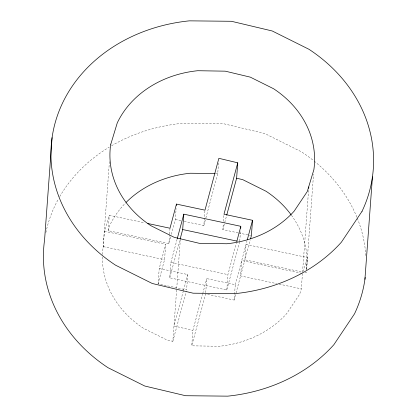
<?xml version="1.0" encoding="UTF-8"?>
<svg xmlns="http://www.w3.org/2000/svg" width="417" height="417" viewBox="0 0 417 417"><rect width="100%" height="100%" fill="white"/><g stroke="black" fill="none" stroke-linecap="round" stroke-linejoin="round"><path stroke-width="0.31" stroke-dasharray="2.08 1.56" d="M102.462 254.459A102.42 87.044 4.2 0 1 103.119 247.349L109.457 161.045M103.119 247.349L104.438 231.263L109.285 215.281L144.699 222.834M170.689 236.799L168.869 243.606L108.154 230.658L109.285 215.281M159.221 268.465L187.739 274.548L186.613 289.924L158.095 283.841L159.221 268.465L165.685 244.32L104.438 231.263M158.095 283.841L164.559 259.702L165.685 244.32M168.869 243.606L169.526 234.635M169.573 233.994L169.995 228.229M239.718 241.704L226.791 289.987L169.755 277.821L170.881 262.444L177.095 239.243M171.351 234.323L175.333 219.467L176.13 208.573M102.394 257.075A102.42 87.044 4.2 0 0 143.396 328.247L166.691 339.855L172.847 341.325L176.678 289.153M176.725 288.507L180.379 238.8M302.45 273.489L301.324 288.866L299.745 294.074L286.661 313.636A102.42 87.044 4.2 0 1 219.29 346.282L191.737 345.829L192.868 330.452L202.568 294.22M184.205 221.359L203.85 225.545L204.976 210.168M205.717 292.698L206.754 278.598L235.271 284.681L234.14 300.058L205.623 293.98L191.737 345.829M205.857 218.049L217.731 173.696L218.534 162.802M238.071 232.842L222.86 229.6L223.283 223.835M223.47 221.271L223.898 215.506M226.791 289.987L227.917 274.605L236.314 243.252M239.765 241.062L240.562 230.168M302.549 272.197L308.616 189.568M306.401 269.679L307.293 257.508L246.04 244.445L244.915 259.822L302.377 272.077M306.542 269.58L313.548 174.191M169.755 277.821L179.998 239.572M183.376 290.842L173.978 325.948L192.868 330.452M183.543 290.216L187.739 274.548M172.847 341.325L186.274 291.175M203.85 225.545L205.69 218.675M202.735 293.594L206.754 278.598M222.86 229.6L226.551 215.813M235.271 284.681L247.036 240.729M234.14 300.058L250.216 240.015M306.354 272.176L306.167 272.885L304.9 272.614M108.154 230.658L109.728 225.451A102.42 87.044 4.2 0 1 125.845 202.667M303.013 271.644L307.293 257.508M215.615 173.503L217.731 173.696M175.333 219.467L181.035 220.682M238.701 232.978L250.742 235.548M301.819 273.354L241.735 260.542L240.604 275.918L276.653 283.607M103.307 246.64L164.559 259.702M279.187 284.144L301.324 288.866M170.881 262.444L227.917 274.605M45.865 232.639A161.452 137.214 4.2 0 1 58.479 198.836M59.756 196.579A161.452 137.214 4.2 0 1 109.327 147.092M111.532 145.783A161.452 137.214 4.2 0 1 181.791 123.375L223.903 123.807L264.712 133.503L301.428 151.804A161.452 137.214 4.2 0 1 313.662 160.686M314.178 161.098A161.452 137.214 4.2 0 1 357.051 217.596M357.291 218.195A161.452 137.214 4.2 0 1 365.902 256.898M291.431 215.229A102.42 87.044 4.2 0 1 306.672 269.611"/><path stroke-width="0.63" d="M52.078 137.667L44.551 240.192A161.452 137.214 4.2 0 0 108.045 367.721L144.762 386.022L185.57 395.717L227.682 396.15A161.452 137.214 4.2 0 0 333.876 344.687L354.502 313.85A161.452 137.214 4.2 0 0 365.172 277.441M176.365 205.367L176.459 204.085L204.976 210.168L218.862 158.314L237.753 162.823L236.621 178.205L226.718 215.182M180.165 238.946L182.682 229.538L183.814 214.161L240.849 226.322L236.814 241.37M240.703 228.245L240.802 226.963M237.753 162.823L223.992 214.223L252.509 220.301L251.378 235.683L250.549 238.779M308.71 188.275L308.804 186.988M364.922 279.333L372.449 176.808M176.459 204.085L169.995 228.229L147.863 223.507M177.261 238.618L183.814 214.161M247.37 239.494L252.509 220.301M214.979 173.498L190.178 173.243A102.42 87.044 4.2 0 0 126.294 202.219M182.682 229.538L237.184 241.162M236.621 178.205L242.783 179.67L266.077 191.278A102.42 87.044 4.2 0 1 291.04 214.698M110.833 144.115L110.646 144.824A102.42 87.044 4.2 0 0 150.923 225.722L174.217 237.33L199.269 243.304L226.822 243.757A102.42 87.044 4.2 0 0 294.188 211.111L307.272 191.549L313.881 169.651A102.42 87.044 4.2 0 0 273.604 88.753L250.309 77.145L225.263 71.171L197.71 70.718A102.42 87.044 4.2 0 0 117.255 122.926L110.833 144.115M362.034 211.325L341.408 242.162A161.452 137.214 4.2 0 1 235.209 293.625L193.097 293.193L152.288 283.497L115.572 265.196A161.452 137.214 4.2 0 1 55.951 120.091A161.452 137.214 4.2 0 1 189.318 20.85L231.43 21.283L272.238 30.978L308.955 49.279A161.452 137.214 4.2 0 1 362.034 211.325"/></g></svg>
